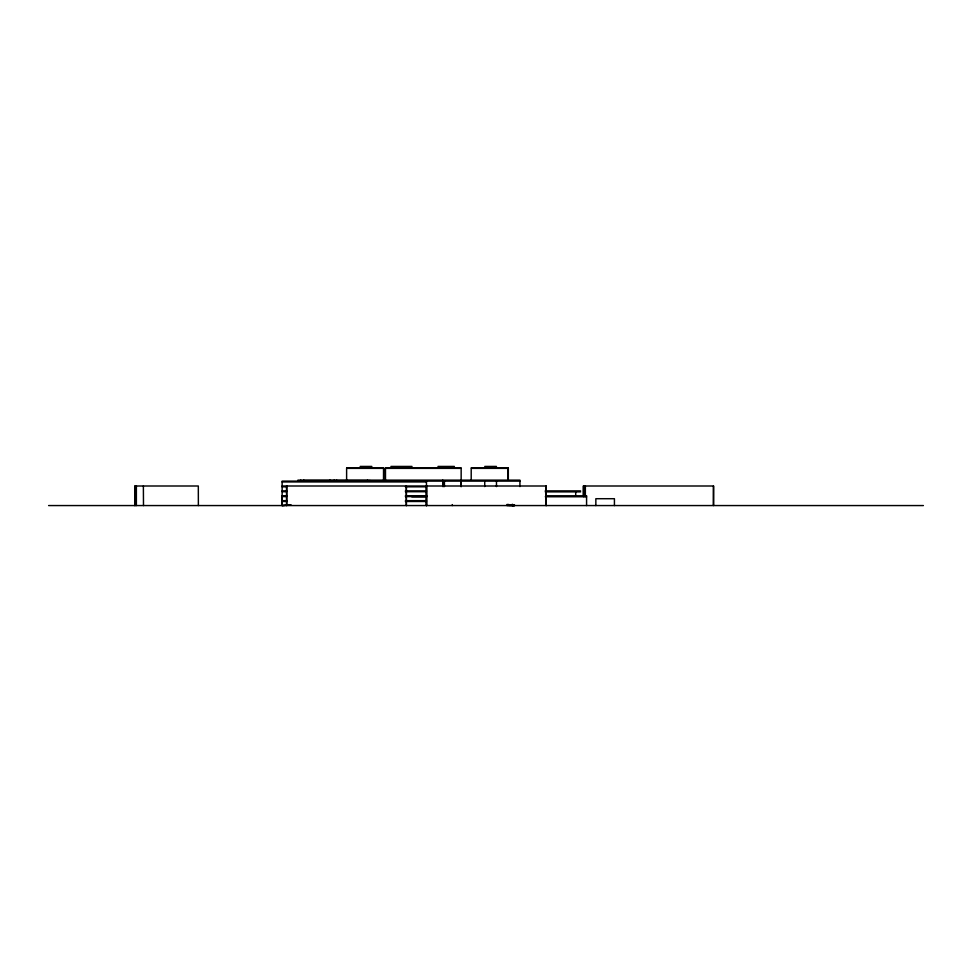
<?xml version="1.0" encoding="UTF-8"?>
<svg xmlns="http://www.w3.org/2000/svg" width="972" height="972" viewBox="0 0 972 972"><rect width="100%" height="100%" fill="white"/><g stroke="black" fill="none" stroke-linecap="round" stroke-linejoin="round"><path stroke-width="1.46" d="M546.228 505.562L546.228 486L282.135 486M290.288 504.942L282.135 505.562L282.135 481.116L519.935 481.116M291.175 504.918L282.135 505.562L282.135 495.781L286.643 495.781M360.15 466.438L371.875 466.438M390.902 466.438L412.031 466.438M437.959 466.438L454.386 466.438M484.736 466.438L496.473 466.438M346.615 467.872L383.721 467.872M385.471 467.872L461.153 467.872M471.201 467.872L508.32 467.872M297.894 480.132L519.935 480.132L519.935 486.583M303.106 480.618L370.393 480.618M282.135 481.93L426.453 481.93M713.497 486L713.497 505.562L713.545 486L583.358 486L583.358 496.534M282.135 486.814L286.643 486.814M405.409 486.814L426.453 486.814M282.135 490.884L286.643 490.884M405.409 490.884L426.453 490.884M545.231 490.884L580.588 490.884M282.135 491.711L286.643 491.711M405.409 491.711L426.453 491.711M545.292 491.868L580.612 491.868M405.409 495.781L426.781 495.781M545.997 495.781L586.663 495.781M282.135 496.595L286.643 496.595M405.409 496.595L426.453 496.595M426.781 496.753L411.788 496.753L411.788 495.781M545.316 496.753L586.663 496.753M282.135 500.665L286.643 500.665M405.409 500.665L426.453 500.665M282.135 501.479L286.643 501.479M405.409 501.479L426.453 501.479M508.247 505.015L509.984 505.562M513.155 505.015L513.994 505.015M508.866 505.282L510.604 505.282M48.6 505.562L923.4 505.562M614.426 505.562L614.426 498.709L595.848 498.709L595.848 505.562M586.578 496.753L586.578 505.562M585.351 486L585.351 496.534M584.5 486L584.5 496.534M583.552 486L583.552 496.534M575.703 491.868L575.703 495.975M546.106 486L546.106 505.562M514.65 505.562L511.187 505.562M514.467 504.735L514.467 505.562M513.872 504.735L513.994 505.562M513.337 504.735L513.337 505.562M513.155 504.735L513.155 505.562M512.681 504.468L512.681 505.562M512.499 504.468L512.499 505.562M512.147 504.735L512.147 505.562M512.037 504.468L511.928 505.562M510.604 504.735L510.604 505.562M510.227 504.735L510.227 505.562M509.352 504.735L509.352 505.562M508.733 504.468L508.733 505.562M508.32 480.095L508.32 468.358L471.201 468.358L471.201 480.095M508.247 504.735L508.247 505.562L508.113 504.468M508.113 468.358L508.137 480.095M507.627 504.468L507.627 505.562M506.995 504.468L506.995 505.562M496.473 481.116L496.473 486.583M484.736 481.116L484.736 486.583M461.263 480.132L461.263 486.583M461.153 480.095L461.153 468.358L385.471 468.358L385.483 480.095M460.947 481.116L460.947 486.583M452.272 504.577L452.272 505.562M444.423 481.116L444.423 486.583M443.621 481.116L443.621 486.583M442.77 480.132L442.77 486.583M426.635 486L426.635 505.562M426.453 481.116L426.453 505.562M426.344 486L426.344 505.562M406.418 486L406.418 505.562M406.284 486L406.284 505.562M383.721 480.095L383.721 468.358L346.615 468.358L346.615 480.095M383.551 468.358L383.527 480.095M367.465 480.132L367.465 481.116M336.677 480.132L336.677 481.116M334.186 480.132L334.186 481.116M329.982 480.132L329.982 481.116M303.786 480.132L303.786 481.116M300.798 480.132L300.798 481.116M286.813 486L286.813 505.562M286.521 486L286.521 505.562M198.373 505.562L198.312 486L134.841 486L134.841 505.562M143.37 486L143.492 505.562M136.372 486L136.372 505.562M135.035 486L135.035 505.562"/></g></svg>
